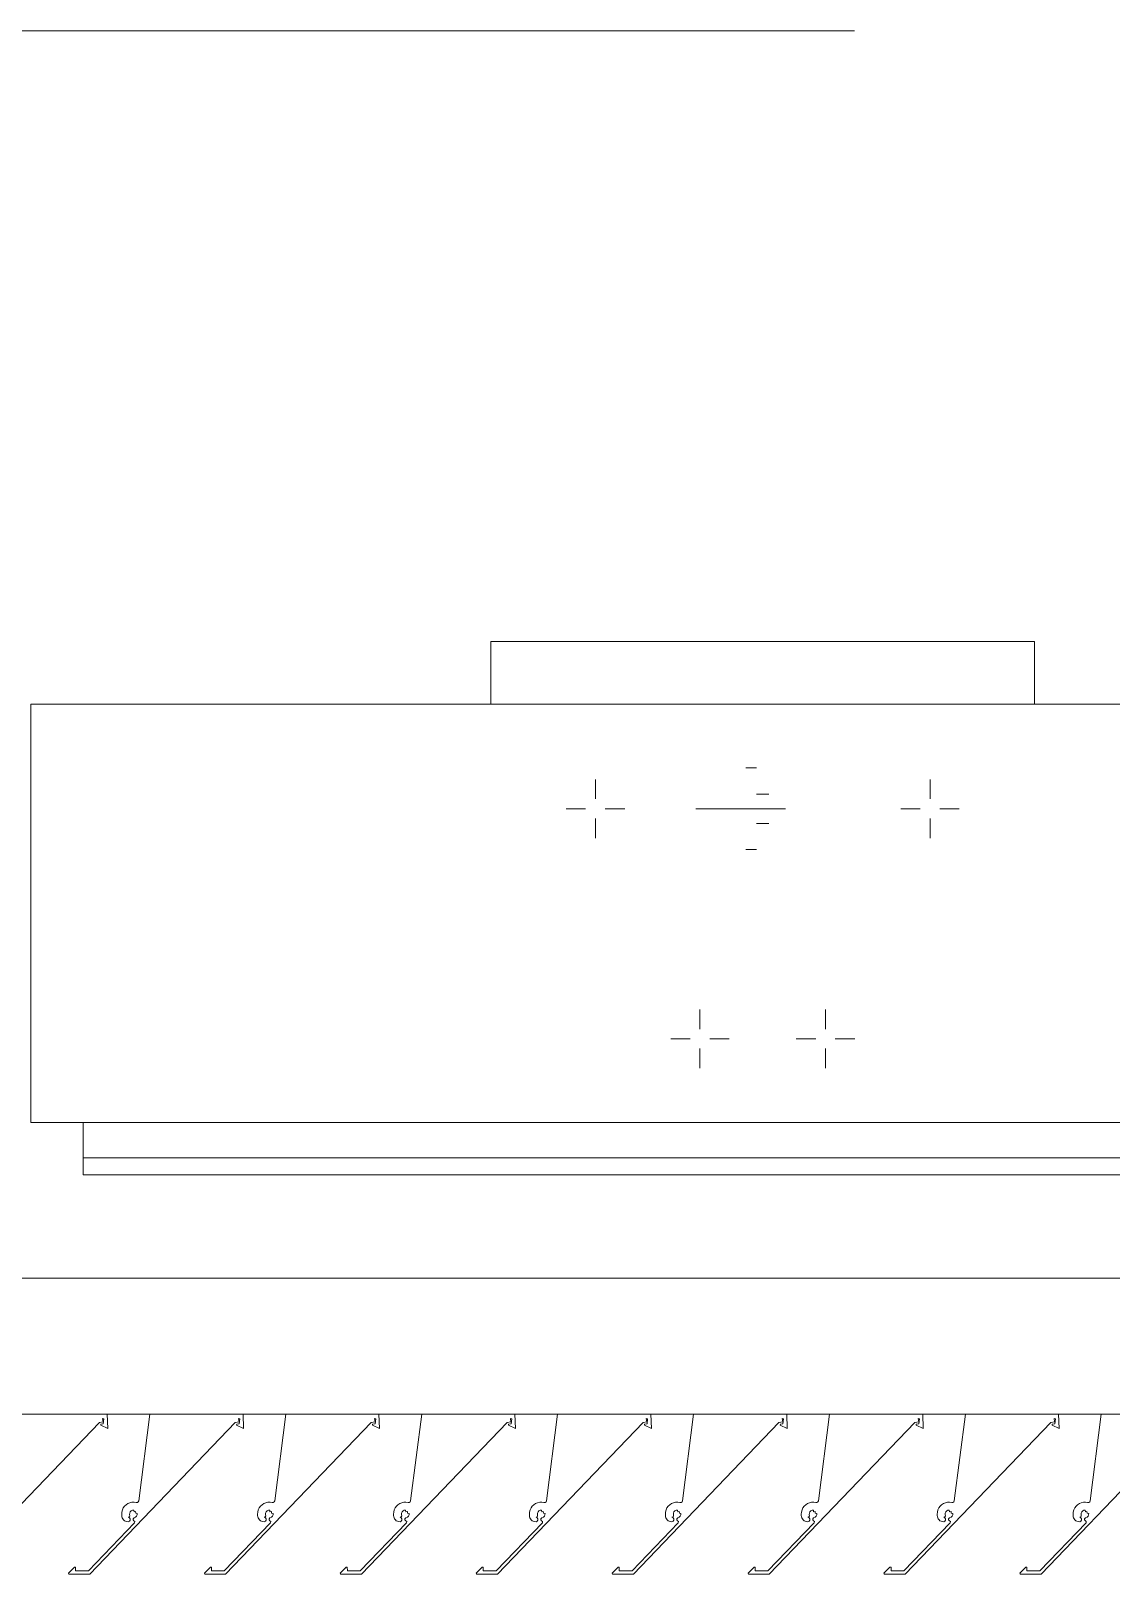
# Model space of a CAD drawing. Header units: millimetres. Extents: x -220592 to 404889, y -217665 to 38245.
# Drawn here: x 7748.34 to 7753.5, y -48111.6 to -48104.22 of the extents above; entities that cross this region are included whole.
import ezdxf

# ---------------------------------------------------------------- set-up
doc = ezdxf.new("R2010")
doc.units = ezdxf.units.MM
doc.linetypes.add('XKITLINE00', pattern=[0])
doc.linetypes.add('XKITLINE02', pattern=[4, 2, -2])
for name, color, linetype, lineweight in [('Bolt', 7, 'Continuous', 0), ('Part', 7, 'Continuous', 0), ('S-GRID', 7, 'Continuous', 0)]:
    doc.layers.add(name, color=color, linetype=linetype, lineweight=lineweight)

# ---------------------------------------------------------------- blocks, each defined once
blk = doc.blocks.new('*A15106')
at = {"layer": 'S-GRID', "color": 7, "linetype": 'XKITLINE00', "lineweight": 0}
blk.add_line((6.691073, 106), (14.628573, 106), dxfattribs=at)
blk = doc.blocks.new('*A15178')
at = {"layer": 'Part', "color": 7, "linetype": 'XKITLINE00', "lineweight": 0}
for p, q in [((10.939962, 100.780027), (10.939962, 100.530127)), ((10.939962, 100.610127), (39.739997, 100.610064)), ((10.939962, 100.530127), (39.739997, 100.530064))]:
    blk.add_line(p, q, dxfattribs=at)
blk = doc.blocks.new('*A15180')
at = {"layer": 'Part', "color": 7, "linetype": 'XKITLINE00', "lineweight": 0}
for p, q in [((40.030015, 102.780027), (10.690027, 102.780027)), ((10.690027, 100.780027), (10.690027, 102.780027)), ((40.030015, 100.780027), (10.690027, 100.780027))]:
    blk.add_line(p, q, dxfattribs=at)
blk = doc.blocks.new('*A15233')
at = {"layer": 'Part', "color": 7, "linetype": 'XKITLINE00', "lineweight": 0}
for p, q in [((13.617484, 99.345194), (12.921238, 98.620072)), ((13.156118, 98.970988), (13.209122, 99.384796)), ((13.636027, 99.348091), (13.617484, 99.345194)), ((13.623953, 99.332836), (13.624365, 99.337959)), ((13.624365, 99.337959), (13.636556, 99.338088)), ((13.633123, 99.365107), (13.636027, 99.348091)), ((13.639696, 99.363071), (13.633123, 99.365107)), ((13.636556, 99.338088), (13.639696, 99.363071)), ((13.654826, 99.384796), (13.65744, 99.317301)), ((13.65744, 99.317301), (13.623953, 99.332836)), ((13.149376, 98.962776), (13.153928, 98.965913)), ((13.153928, 98.965913), (13.156118, 98.970988)), ((13.074359, 98.906998), (13.075144, 98.917211)), ((13.074457, 98.900199), (13.074359, 98.906998)), ((13.075093, 98.894471), (13.074457, 98.900199)), ((13.076812, 98.88897), (13.075093, 98.894471)), ((13.075144, 98.917211), (13.077767, 98.927112)), ((13.077767, 98.927112), (13.08214, 98.936375)), ((13.08214, 98.936375), (13.088118, 98.944691)), ((13.088118, 98.944691), (13.095505, 98.951787)), ((13.095505, 98.951787), (13.104055, 98.957427)), ((13.104055, 98.957427), (13.113485, 98.961425)), ((13.110996, 98.89478), (13.106015, 98.89275)), ((13.106015, 98.89275), (13.111487, 98.889808)), ((13.113403, 98.899591), (13.110996, 98.89478)), ((13.112842, 98.912009), (13.112498, 98.905509)), ((13.112498, 98.905509), (13.113403, 98.899591)), ((13.11544, 98.917977), (13.112842, 98.912009)), ((13.113485, 98.961425), (13.123484, 98.963648)), ((13.119962, 98.922659), (13.11544, 98.917977)), ((13.125836, 98.925461), (13.119962, 98.922659)), ((13.123484, 98.963648), (13.13372, 98.964023)), ((13.13232, 98.92603), (13.125836, 98.925461)), ((13.133426, 98.918325), (13.13232, 98.92603)), ((13.133248, 98.889478), (13.140822, 98.892592)), ((13.140486, 98.919494), (13.133426, 98.918325)), ((13.13372, 98.964023), (13.143854, 98.962537)), ((13.14143, 98.912329), (13.140486, 98.919494)), ((13.140822, 98.892592), (13.145608, 98.897259)), ((13.14882, 98.910007), (13.14143, 98.912329)), ((13.143854, 98.962537), (13.149376, 98.962776)), ((13.145608, 98.897259), (13.148398, 98.903335)), ((13.148398, 98.903335), (13.14882, 98.910007)), ((12.914871, 98.635107), (13.136274, 98.866123)), ((13.079552, 98.8839), (13.076812, 98.88897)), ((13.08321, 98.879447), (13.079552, 98.8839)), ((13.087653, 98.875775), (13.08321, 98.879447)), ((13.092716, 98.873021), (13.087653, 98.875775)), ((13.098212, 98.871286), (13.092716, 98.873021)), ((13.105982, 98.87079), (13.098212, 98.871286)), ((13.111456, 98.87343), (13.105982, 98.87079)), ((13.114693, 98.878574), (13.111456, 98.87343)), ((13.111487, 98.889808), (13.114705, 98.884652)), ((13.114705, 98.884652), (13.114693, 98.878574)), ((13.128885, 98.879401), (13.129091, 98.885295)), ((13.132739, 98.874937), (13.128885, 98.879401)), ((13.129091, 98.885295), (13.133248, 98.889478)), ((13.137366, 98.871282), (13.132739, 98.874937)), ((13.136274, 98.866123), (13.137366, 98.871282)), ((12.819619, 98.625306), (12.848507, 98.653955)), ((12.822087, 98.620625), (12.819619, 98.625306)), ((12.921238, 98.620072), (12.822087, 98.620625)), ((12.848507, 98.653955), (12.853428, 98.65287)), ((12.853428, 98.65287), (12.853525, 98.63545)), ((12.853525, 98.63545), (12.914871, 98.635107))]:
    blk.add_line(p, q, dxfattribs=at)
blk = doc.blocks.new('*A15234')
at = {"layer": 'Part', "color": 7, "linetype": 'XKITLINE00', "lineweight": 0}
for p, q in [((12.967484, 99.345194), (12.271238, 98.620072)), ((12.506118, 98.970988), (12.559122, 99.384796)), ((12.986027, 99.348091), (12.967484, 99.345194)), ((12.973953, 99.332836), (12.974365, 99.337959)), ((12.974365, 99.337959), (12.986556, 99.338088)), ((12.983123, 99.365107), (12.986027, 99.348091)), ((12.989696, 99.363071), (12.983123, 99.365107)), ((12.986556, 99.338088), (12.989696, 99.363071)), ((13.004826, 99.384796), (13.00744, 99.317301)), ((13.00744, 99.317301), (12.973953, 99.332836)), ((12.499376, 98.962776), (12.503928, 98.965913)), ((12.503928, 98.965913), (12.506118, 98.970988)), ((12.424359, 98.906998), (12.425144, 98.917211)), ((12.424457, 98.900199), (12.424359, 98.906998)), ((12.425093, 98.894471), (12.424457, 98.900199)), ((12.426812, 98.88897), (12.425093, 98.894471)), ((12.425144, 98.917211), (12.427767, 98.927112)), ((12.427767, 98.927112), (12.43214, 98.936375)), ((12.43214, 98.936375), (12.438118, 98.944691)), ((12.438118, 98.944691), (12.445505, 98.951787)), ((12.445505, 98.951787), (12.454055, 98.957427)), ((12.454055, 98.957427), (12.463485, 98.961425)), ((12.460996, 98.89478), (12.456015, 98.89275)), ((12.456015, 98.89275), (12.461487, 98.889808)), ((12.463403, 98.899591), (12.460996, 98.89478)), ((12.462842, 98.912009), (12.462498, 98.905509)), ((12.462498, 98.905509), (12.463403, 98.899591)), ((12.46544, 98.917977), (12.462842, 98.912009)), ((12.463485, 98.961425), (12.473484, 98.963648)), ((12.469962, 98.922659), (12.46544, 98.917977)), ((12.475836, 98.925461), (12.469962, 98.922659)), ((12.473484, 98.963648), (12.48372, 98.964023)), ((12.48232, 98.92603), (12.475836, 98.925461)), ((12.483426, 98.918325), (12.48232, 98.92603)), ((12.483248, 98.889478), (12.490822, 98.892592)), ((12.490486, 98.919494), (12.483426, 98.918325)), ((12.48372, 98.964023), (12.493854, 98.962537)), ((12.49143, 98.912329), (12.490486, 98.919494)), ((12.490822, 98.892592), (12.495608, 98.897259)), ((12.49882, 98.910007), (12.49143, 98.912329)), ((12.493854, 98.962537), (12.499376, 98.962776)), ((12.495608, 98.897259), (12.498398, 98.903335)), ((12.498398, 98.903335), (12.49882, 98.910007)), ((12.264871, 98.635107), (12.486274, 98.866123)), ((12.429552, 98.8839), (12.426812, 98.88897)), ((12.43321, 98.879447), (12.429552, 98.8839)), ((12.437653, 98.875775), (12.43321, 98.879447)), ((12.442716, 98.873021), (12.437653, 98.875775)), ((12.448212, 98.871286), (12.442716, 98.873021)), ((12.455982, 98.87079), (12.448212, 98.871286)), ((12.461456, 98.87343), (12.455982, 98.87079)), ((12.464693, 98.878574), (12.461456, 98.87343)), ((12.461487, 98.889808), (12.464705, 98.884652)), ((12.464705, 98.884652), (12.464693, 98.878574)), ((12.478885, 98.879401), (12.479091, 98.885295)), ((12.482739, 98.874937), (12.478885, 98.879401)), ((12.479091, 98.885295), (12.483248, 98.889478)), ((12.487366, 98.871282), (12.482739, 98.874937)), ((12.486274, 98.866123), (12.487366, 98.871282)), ((12.169619, 98.625306), (12.198507, 98.653955)), ((12.172087, 98.620625), (12.169619, 98.625306)), ((12.271238, 98.620072), (12.172087, 98.620625)), ((12.198507, 98.653955), (12.203428, 98.65287)), ((12.203428, 98.65287), (12.203525, 98.63545)), ((12.203525, 98.63545), (12.264871, 98.635107))]:
    blk.add_line(p, q, dxfattribs=at)
blk = doc.blocks.new('*A15235')
at = {"layer": 'Part', "color": 7, "linetype": 'XKITLINE00', "lineweight": 0}
for p, q in [((12.317484, 99.345194), (11.621238, 98.620072)), ((11.856118, 98.970988), (11.909122, 99.384796)), ((12.336027, 99.348091), (12.317484, 99.345194)), ((12.323953, 99.332836), (12.324365, 99.337959)), ((12.324365, 99.337959), (12.336556, 99.338088)), ((12.333123, 99.365107), (12.336027, 99.348091)), ((12.339696, 99.363071), (12.333123, 99.365107)), ((12.336556, 99.338088), (12.339696, 99.363071)), ((12.354826, 99.384796), (12.35744, 99.317301)), ((12.35744, 99.317301), (12.323953, 99.332836)), ((11.849376, 98.962776), (11.853928, 98.965913)), ((11.853928, 98.965913), (11.856118, 98.970988)), ((11.774359, 98.906998), (11.775144, 98.917211)), ((11.774457, 98.900199), (11.774359, 98.906998)), ((11.775093, 98.894471), (11.774457, 98.900199)), ((11.776812, 98.88897), (11.775093, 98.894471)), ((11.775144, 98.917211), (11.777767, 98.927112)), ((11.777767, 98.927112), (11.78214, 98.936375)), ((11.78214, 98.936375), (11.788118, 98.944691)), ((11.788118, 98.944691), (11.795505, 98.951787)), ((11.795505, 98.951787), (11.804055, 98.957427)), ((11.804055, 98.957427), (11.813485, 98.961425)), ((11.810996, 98.89478), (11.806015, 98.89275)), ((11.806015, 98.89275), (11.811487, 98.889808)), ((11.813403, 98.899591), (11.810996, 98.89478)), ((11.812842, 98.912009), (11.812498, 98.905509)), ((11.812498, 98.905509), (11.813403, 98.899591)), ((11.81544, 98.917977), (11.812842, 98.912009)), ((11.813485, 98.961425), (11.823484, 98.963648)), ((11.819962, 98.922659), (11.81544, 98.917977)), ((11.825836, 98.925461), (11.819962, 98.922659)), ((11.823484, 98.963648), (11.83372, 98.964023)), ((11.83232, 98.92603), (11.825836, 98.925461)), ((11.833426, 98.918325), (11.83232, 98.92603)), ((11.833248, 98.889478), (11.840822, 98.892592)), ((11.840486, 98.919494), (11.833426, 98.918325)), ((11.83372, 98.964023), (11.843854, 98.962537)), ((11.84143, 98.912329), (11.840486, 98.919494)), ((11.840822, 98.892592), (11.845608, 98.897259)), ((11.84882, 98.910007), (11.84143, 98.912329)), ((11.843854, 98.962537), (11.849376, 98.962776)), ((11.845608, 98.897259), (11.848398, 98.903335)), ((11.848398, 98.903335), (11.84882, 98.910007)), ((11.614871, 98.635107), (11.836274, 98.866123)), ((11.779552, 98.8839), (11.776812, 98.88897)), ((11.78321, 98.879447), (11.779552, 98.8839)), ((11.787653, 98.875775), (11.78321, 98.879447)), ((11.792716, 98.873021), (11.787653, 98.875775)), ((11.798212, 98.871286), (11.792716, 98.873021)), ((11.805982, 98.87079), (11.798212, 98.871286)), ((11.811456, 98.87343), (11.805982, 98.87079)), ((11.814693, 98.878574), (11.811456, 98.87343)), ((11.811487, 98.889808), (11.814705, 98.884652)), ((11.814705, 98.884652), (11.814693, 98.878574)), ((11.828885, 98.879401), (11.829091, 98.885295)), ((11.832739, 98.874937), (11.828885, 98.879401)), ((11.829091, 98.885295), (11.833248, 98.889478)), ((11.837366, 98.871282), (11.832739, 98.874937)), ((11.836274, 98.866123), (11.837366, 98.871282)), ((11.519619, 98.625306), (11.548507, 98.653955)), ((11.522087, 98.620625), (11.519619, 98.625306)), ((11.621238, 98.620072), (11.522087, 98.620625)), ((11.548507, 98.653955), (11.553428, 98.65287)), ((11.553428, 98.65287), (11.553525, 98.63545)), ((11.553525, 98.63545), (11.614871, 98.635107))]:
    blk.add_line(p, q, dxfattribs=at)
blk = doc.blocks.new('*A15236')
at = {"layer": 'Part', "color": 7, "linetype": 'XKITLINE00', "lineweight": 0}
for p, q in [((11.667484, 99.345194), (10.971238, 98.620072)), ((11.206118, 98.970988), (11.259122, 99.384796)), ((11.686027, 99.348091), (11.667484, 99.345194)), ((11.673953, 99.332836), (11.674365, 99.337959)), ((11.674365, 99.337959), (11.686556, 99.338088)), ((11.683123, 99.365107), (11.686027, 99.348091)), ((11.689696, 99.363071), (11.683123, 99.365107)), ((11.686556, 99.338088), (11.689696, 99.363071)), ((11.704826, 99.384796), (11.70744, 99.317301)), ((11.70744, 99.317301), (11.673953, 99.332836)), ((11.199376, 98.962776), (11.203928, 98.965913)), ((11.203928, 98.965913), (11.206118, 98.970988)), ((11.124359, 98.906998), (11.125144, 98.917211)), ((11.124457, 98.900199), (11.124359, 98.906998)), ((11.125093, 98.894471), (11.124457, 98.900199)), ((11.126812, 98.88897), (11.125093, 98.894471)), ((11.125144, 98.917211), (11.127767, 98.927112)), ((11.127767, 98.927112), (11.13214, 98.936375)), ((11.13214, 98.936375), (11.138118, 98.944691)), ((11.138118, 98.944691), (11.145505, 98.951787)), ((11.145505, 98.951787), (11.154055, 98.957427)), ((11.154055, 98.957427), (11.163485, 98.961425)), ((11.160996, 98.89478), (11.156015, 98.89275)), ((11.156015, 98.89275), (11.161487, 98.889808)), ((11.163403, 98.899591), (11.160996, 98.89478)), ((11.162842, 98.912009), (11.162498, 98.905509)), ((11.162498, 98.905509), (11.163403, 98.899591)), ((11.16544, 98.917977), (11.162842, 98.912009)), ((11.163485, 98.961425), (11.173484, 98.963648)), ((11.169962, 98.922659), (11.16544, 98.917977)), ((11.175836, 98.925461), (11.169962, 98.922659)), ((11.173484, 98.963648), (11.18372, 98.964023)), ((11.18232, 98.92603), (11.175836, 98.925461)), ((11.183426, 98.918325), (11.18232, 98.92603)), ((11.183248, 98.889478), (11.190822, 98.892592)), ((11.190486, 98.919494), (11.183426, 98.918325)), ((11.18372, 98.964023), (11.193854, 98.962537)), ((11.19143, 98.912329), (11.190486, 98.919494)), ((11.190822, 98.892592), (11.195608, 98.897259)), ((11.19882, 98.910007), (11.19143, 98.912329)), ((11.193854, 98.962537), (11.199376, 98.962776)), ((11.195608, 98.897259), (11.198398, 98.903335)), ((11.198398, 98.903335), (11.19882, 98.910007)), ((10.964871, 98.635107), (11.186274, 98.866123)), ((11.129552, 98.8839), (11.126812, 98.88897)), ((11.13321, 98.879447), (11.129552, 98.8839)), ((11.137653, 98.875775), (11.13321, 98.879447)), ((11.142716, 98.873021), (11.137653, 98.875775)), ((11.148212, 98.871286), (11.142716, 98.873021)), ((11.155982, 98.87079), (11.148212, 98.871286)), ((11.161456, 98.87343), (11.155982, 98.87079)), ((11.164693, 98.878574), (11.161456, 98.87343)), ((11.161487, 98.889808), (11.164705, 98.884652)), ((11.164705, 98.884652), (11.164693, 98.878574)), ((11.178885, 98.879401), (11.179091, 98.885295)), ((11.182739, 98.874937), (11.178885, 98.879401)), ((11.179091, 98.885295), (11.183248, 98.889478)), ((11.187366, 98.871282), (11.182739, 98.874937)), ((11.186274, 98.866123), (11.187366, 98.871282)), ((10.869619, 98.625306), (10.898507, 98.653955)), ((10.872087, 98.620625), (10.869619, 98.625306)), ((10.971238, 98.620072), (10.872087, 98.620625)), ((10.898507, 98.653955), (10.903428, 98.65287)), ((10.903428, 98.65287), (10.903525, 98.63545)), ((10.903525, 98.63545), (10.964871, 98.635107))]:
    blk.add_line(p, q, dxfattribs=at)
blk = doc.blocks.new('*A15237')
at = {"layer": 'Part', "color": 7, "linetype": 'XKITLINE00', "lineweight": 0}
for p, q in [((11.017484, 99.345194), (10.321238, 98.620072)), ((10.556118, 98.970988), (10.609122, 99.384796)), ((11.036027, 99.348091), (11.017484, 99.345194)), ((11.023953, 99.332836), (11.024365, 99.337959)), ((11.024365, 99.337959), (11.036556, 99.338088)), ((11.033123, 99.365107), (11.036027, 99.348091)), ((11.039696, 99.363071), (11.033123, 99.365107)), ((11.036556, 99.338088), (11.039696, 99.363071)), ((11.054826, 99.384796), (11.05744, 99.317301)), ((11.05744, 99.317301), (11.023953, 99.332836)), ((10.549376, 98.962776), (10.553928, 98.965913)), ((10.553928, 98.965913), (10.556118, 98.970988)), ((10.474359, 98.906998), (10.475144, 98.917211)), ((10.474457, 98.900199), (10.474359, 98.906998)), ((10.475093, 98.894471), (10.474457, 98.900199)), ((10.476812, 98.88897), (10.475093, 98.894471)), ((10.475144, 98.917211), (10.477767, 98.927112)), ((10.477767, 98.927112), (10.48214, 98.936375)), ((10.48214, 98.936375), (10.488118, 98.944691)), ((10.488118, 98.944691), (10.495505, 98.951787)), ((10.495505, 98.951787), (10.504055, 98.957427)), ((10.504055, 98.957427), (10.513485, 98.961425)), ((10.510996, 98.89478), (10.506015, 98.89275)), ((10.506015, 98.89275), (10.511487, 98.889808)), ((10.513403, 98.899591), (10.510996, 98.89478)), ((10.512842, 98.912009), (10.512498, 98.905509)), ((10.512498, 98.905509), (10.513403, 98.899591)), ((10.51544, 98.917977), (10.512842, 98.912009)), ((10.513485, 98.961425), (10.523484, 98.963648)), ((10.519962, 98.922659), (10.51544, 98.917977)), ((10.525836, 98.925461), (10.519962, 98.922659)), ((10.523484, 98.963648), (10.53372, 98.964023)), ((10.53232, 98.92603), (10.525836, 98.925461)), ((10.533426, 98.918325), (10.53232, 98.92603)), ((10.533248, 98.889478), (10.540822, 98.892592)), ((10.540486, 98.919494), (10.533426, 98.918325)), ((10.53372, 98.964023), (10.543854, 98.962537)), ((10.54143, 98.912329), (10.540486, 98.919494)), ((10.540822, 98.892592), (10.545608, 98.897259)), ((10.54882, 98.910007), (10.54143, 98.912329)), ((10.543854, 98.962537), (10.549376, 98.962776)), ((10.545608, 98.897259), (10.548398, 98.903335)), ((10.548398, 98.903335), (10.54882, 98.910007)), ((10.314871, 98.635107), (10.536274, 98.866123)), ((10.479552, 98.8839), (10.476812, 98.88897)), ((10.48321, 98.879447), (10.479552, 98.8839)), ((10.487653, 98.875775), (10.48321, 98.879447)), ((10.492716, 98.873021), (10.487653, 98.875775)), ((10.498212, 98.871286), (10.492716, 98.873021)), ((10.505982, 98.87079), (10.498212, 98.871286)), ((10.511456, 98.87343), (10.505982, 98.87079)), ((10.514693, 98.878574), (10.511456, 98.87343)), ((10.511487, 98.889808), (10.514705, 98.884652)), ((10.514705, 98.884652), (10.514693, 98.878574)), ((10.528885, 98.879401), (10.529091, 98.885295)), ((10.532739, 98.874937), (10.528885, 98.879401)), ((10.529091, 98.885295), (10.533248, 98.889478)), ((10.537366, 98.871282), (10.532739, 98.874937)), ((10.536274, 98.866123), (10.537366, 98.871282)), ((10.219619, 98.625306), (10.248507, 98.653955)), ((10.222087, 98.620625), (10.219619, 98.625306)), ((10.321238, 98.620072), (10.222087, 98.620625)), ((10.248507, 98.653955), (10.253428, 98.65287)), ((10.253428, 98.65287), (10.253525, 98.63545)), ((10.253525, 98.63545), (10.314871, 98.635107))]:
    blk.add_line(p, q, dxfattribs=at)
blk = doc.blocks.new('*A15278')
at = {"layer": 'Part', "color": 7, "linetype": 'XKITLINE00', "lineweight": 0}
for p, q in [((15.4899, 103.080064), (12.8899, 103.080064)), ((12.8899, 103.080064), (12.8899, 102.780027)), ((15.4899, 102.780027), (15.4899, 103.080064))]:
    blk.add_line(p, q, dxfattribs=at)
blk = doc.blocks.new('*A15279')
at = {"layer": 'Bolt', "color": 7, "linetype": 'XKITLINE02', "lineweight": 0}
for p, q in [((14.1599, 102.475064), (14.1099, 102.475064)), ((14.2199, 102.350064), (14.1599, 102.350064)), ((14.2991, 102.280064), (13.8699, 102.280064)), ((14.2199, 102.210064), (14.1599, 102.210064)), ((14.1599, 102.085064), (14.1099, 102.085064))]:
    blk.add_line(p, q, dxfattribs=at)
blk = doc.blocks.new('*A15280')
at = {"layer": 'Bolt', "color": 7, "linetype": 'XKITLINE00', "lineweight": 0}
for p, q in [((13.3899, 102.420064), (13.3899, 102.326824)), ((14.9899, 102.420064), (14.9899, 102.326824)), ((13.2499, 102.280064), (13.34314, 102.280064)), ((13.3899, 102.140064), (13.3899, 102.233304)), ((13.5299, 102.280064), (13.43666, 102.280064)), ((14.8499, 102.280064), (14.94314, 102.280064)), ((14.9899, 102.140064), (14.9899, 102.233304)), ((15.1299, 102.280064), (15.03666, 102.280064))]:
    blk.add_line(p, q, dxfattribs=at)
blk = doc.blocks.new('*A15281')
at = {"layer": 'Bolt', "color": 7, "linetype": 'XKITLINE00', "lineweight": 0}
for p, q in [((13.8899, 101.320062), (13.8899, 101.226822)), ((14.4899, 101.320062), (14.4899, 101.226822)), ((13.7499, 101.180062), (13.84314, 101.180062)), ((14.0299, 101.180062), (13.93666, 101.180062)), ((14.3499, 101.180062), (14.44314, 101.180062)), ((14.6299, 101.180062), (14.53666, 101.180062)), ((13.8899, 101.040062), (13.8899, 101.133302)), ((14.4899, 101.040062), (14.4899, 101.133302))]:
    blk.add_line(p, q, dxfattribs=at)
blk = doc.blocks.new('*A15284')
at = {"layer": 'Part', "color": 7, "linetype": 'XKITLINE00', "lineweight": 0}
for p, q in [((16.217484, 99.345194), (15.521238, 98.620072)), ((15.756118, 98.970988), (15.809122, 99.384796)), ((16.236027, 99.348091), (16.217484, 99.345194)), ((16.223953, 99.332836), (16.224365, 99.337959)), ((16.224365, 99.337959), (16.236556, 99.338088)), ((16.233123, 99.365107), (16.236027, 99.348091)), ((16.239696, 99.363071), (16.233123, 99.365107)), ((16.236556, 99.338088), (16.239696, 99.363071)), ((16.25483, 99.384682), (16.25744, 99.317301)), ((16.25744, 99.317301), (16.223953, 99.332836)), ((15.749376, 98.962776), (15.753928, 98.965913)), ((15.753928, 98.965913), (15.756118, 98.970988)), ((15.674359, 98.906998), (15.675144, 98.917211)), ((15.674457, 98.900199), (15.674359, 98.906998)), ((15.675093, 98.894471), (15.674457, 98.900199)), ((15.676812, 98.88897), (15.675093, 98.894471)), ((15.675144, 98.917211), (15.677767, 98.927112)), ((15.677767, 98.927112), (15.68214, 98.936375)), ((15.68214, 98.936375), (15.688118, 98.944691)), ((15.688118, 98.944691), (15.695505, 98.951787)), ((15.695505, 98.951787), (15.704055, 98.957427)), ((15.704055, 98.957427), (15.713485, 98.961425)), ((15.710996, 98.89478), (15.706015, 98.89275)), ((15.706015, 98.89275), (15.711487, 98.889808)), ((15.713403, 98.899591), (15.710996, 98.89478)), ((15.712842, 98.912009), (15.712498, 98.905509)), ((15.712498, 98.905509), (15.713403, 98.899591)), ((15.71544, 98.917977), (15.712842, 98.912009)), ((15.713485, 98.961425), (15.723484, 98.963648)), ((15.719962, 98.922659), (15.71544, 98.917977)), ((15.725836, 98.925461), (15.719962, 98.922659)), ((15.723484, 98.963648), (15.73372, 98.964023)), ((15.73232, 98.92603), (15.725836, 98.925461)), ((15.733426, 98.918325), (15.73232, 98.92603)), ((15.733248, 98.889478), (15.740822, 98.892592)), ((15.740486, 98.919494), (15.733426, 98.918325)), ((15.73372, 98.964023), (15.743854, 98.962537)), ((15.74143, 98.912329), (15.740486, 98.919494)), ((15.740822, 98.892592), (15.745608, 98.897259)), ((15.74882, 98.910007), (15.74143, 98.912329)), ((15.743854, 98.962537), (15.749376, 98.962776)), ((15.745608, 98.897259), (15.748398, 98.903335)), ((15.748398, 98.903335), (15.74882, 98.910007)), ((15.514871, 98.635107), (15.736274, 98.866123)), ((15.679552, 98.8839), (15.676812, 98.88897)), ((15.68321, 98.879447), (15.679552, 98.8839)), ((15.687653, 98.875775), (15.68321, 98.879447)), ((15.692716, 98.873021), (15.687653, 98.875775)), ((15.698212, 98.871286), (15.692716, 98.873021)), ((15.705982, 98.87079), (15.698212, 98.871286)), ((15.711456, 98.87343), (15.705982, 98.87079)), ((15.714693, 98.878574), (15.711456, 98.87343)), ((15.711487, 98.889808), (15.714705, 98.884652)), ((15.714705, 98.884652), (15.714693, 98.878574)), ((15.728885, 98.879401), (15.729091, 98.885295)), ((15.732739, 98.874937), (15.728885, 98.879401)), ((15.729091, 98.885295), (15.733248, 98.889478)), ((15.737366, 98.871282), (15.732739, 98.874937)), ((15.736274, 98.866123), (15.737366, 98.871282)), ((15.419619, 98.625306), (15.448507, 98.653955)), ((15.422087, 98.620625), (15.419619, 98.625306)), ((15.521238, 98.620072), (15.422087, 98.620625)), ((15.448507, 98.653955), (15.453428, 98.65287)), ((15.453428, 98.65287), (15.453525, 98.63545)), ((15.453525, 98.63545), (15.514871, 98.635107))]:
    blk.add_line(p, q, dxfattribs=at)
blk = doc.blocks.new('*A15285')
at = {"layer": 'Part', "color": 7, "linetype": 'XKITLINE00', "lineweight": 0}
for p, q in [((16.25483, 100.034796), (6.044744, 100.034796)), ((6.044744, 99.384796), (6.044744, 100.034796)), ((16.25483, 99.384796), (16.25483, 100.034796)), ((16.25483, 99.384796), (6.044744, 99.384796))]:
    blk.add_line(p, q, dxfattribs=at)
blk = doc.blocks.new('*A15286')
at = {"layer": 'Part', "color": 7, "linetype": 'XKITLINE00', "lineweight": 0}
for p, q in [((15.567484, 99.345194), (14.871238, 98.620072)), ((15.106118, 98.970988), (15.159122, 99.384796)), ((15.586027, 99.348091), (15.567484, 99.345194)), ((15.573953, 99.332836), (15.574365, 99.337959)), ((15.574365, 99.337959), (15.586556, 99.338088)), ((15.583123, 99.365107), (15.586027, 99.348091)), ((15.589696, 99.363071), (15.583123, 99.365107)), ((15.586556, 99.338088), (15.589696, 99.363071)), ((15.604826, 99.384796), (15.60744, 99.317301)), ((15.60744, 99.317301), (15.573953, 99.332836)), ((15.099376, 98.962776), (15.103928, 98.965913)), ((15.103928, 98.965913), (15.106118, 98.970988)), ((15.024359, 98.906998), (15.025144, 98.917211)), ((15.024457, 98.900199), (15.024359, 98.906998)), ((15.025093, 98.894471), (15.024457, 98.900199)), ((15.026812, 98.88897), (15.025093, 98.894471)), ((15.025144, 98.917211), (15.027767, 98.927112)), ((15.027767, 98.927112), (15.03214, 98.936375)), ((15.03214, 98.936375), (15.038118, 98.944691)), ((15.038118, 98.944691), (15.045505, 98.951787)), ((15.045505, 98.951787), (15.054055, 98.957427)), ((15.054055, 98.957427), (15.063485, 98.961425)), ((15.060996, 98.89478), (15.056015, 98.89275)), ((15.056015, 98.89275), (15.061487, 98.889808)), ((15.063403, 98.899591), (15.060996, 98.89478)), ((15.062842, 98.912009), (15.062498, 98.905509)), ((15.062498, 98.905509), (15.063403, 98.899591)), ((15.06544, 98.917977), (15.062842, 98.912009)), ((15.063485, 98.961425), (15.073484, 98.963648)), ((15.069962, 98.922659), (15.06544, 98.917977)), ((15.075836, 98.925461), (15.069962, 98.922659)), ((15.073484, 98.963648), (15.08372, 98.964023)), ((15.08232, 98.92603), (15.075836, 98.925461)), ((15.083426, 98.918325), (15.08232, 98.92603)), ((15.083248, 98.889478), (15.090822, 98.892592)), ((15.090486, 98.919494), (15.083426, 98.918325)), ((15.08372, 98.964023), (15.093854, 98.962537)), ((15.09143, 98.912329), (15.090486, 98.919494)), ((15.090822, 98.892592), (15.095608, 98.897259)), ((15.09882, 98.910007), (15.09143, 98.912329)), ((15.093854, 98.962537), (15.099376, 98.962776)), ((15.095608, 98.897259), (15.098398, 98.903335)), ((15.098398, 98.903335), (15.09882, 98.910007)), ((14.864871, 98.635107), (15.086274, 98.866123)), ((15.029552, 98.8839), (15.026812, 98.88897)), ((15.03321, 98.879447), (15.029552, 98.8839)), ((15.037653, 98.875775), (15.03321, 98.879447)), ((15.042716, 98.873021), (15.037653, 98.875775)), ((15.048212, 98.871286), (15.042716, 98.873021)), ((15.055982, 98.87079), (15.048212, 98.871286)), ((15.061456, 98.87343), (15.055982, 98.87079)), ((15.064693, 98.878574), (15.061456, 98.87343)), ((15.061487, 98.889808), (15.064705, 98.884652)), ((15.064705, 98.884652), (15.064693, 98.878574)), ((15.078885, 98.879401), (15.079091, 98.885295)), ((15.082739, 98.874937), (15.078885, 98.879401)), ((15.079091, 98.885295), (15.083248, 98.889478)), ((15.087366, 98.871282), (15.082739, 98.874937)), ((15.086274, 98.866123), (15.087366, 98.871282)), ((14.769619, 98.625306), (14.798507, 98.653955)), ((14.772087, 98.620625), (14.769619, 98.625306)), ((14.871238, 98.620072), (14.772087, 98.620625)), ((14.798507, 98.653955), (14.803428, 98.65287)), ((14.803428, 98.65287), (14.803525, 98.63545)), ((14.803525, 98.63545), (14.864871, 98.635107))]:
    blk.add_line(p, q, dxfattribs=at)
blk = doc.blocks.new('*A15287')
at = {"layer": 'Part', "color": 7, "linetype": 'XKITLINE00', "lineweight": 0}
for p, q in [((14.917484, 99.345194), (14.221238, 98.620072)), ((14.456118, 98.970988), (14.509122, 99.384796)), ((14.936027, 99.348091), (14.917484, 99.345194)), ((14.923953, 99.332836), (14.924365, 99.337959)), ((14.924365, 99.337959), (14.936556, 99.338088)), ((14.933123, 99.365107), (14.936027, 99.348091)), ((14.939696, 99.363071), (14.933123, 99.365107)), ((14.936556, 99.338088), (14.939696, 99.363071)), ((14.954826, 99.384796), (14.95744, 99.317301)), ((14.95744, 99.317301), (14.923953, 99.332836)), ((14.449376, 98.962776), (14.453928, 98.965913)), ((14.453928, 98.965913), (14.456118, 98.970988)), ((14.374359, 98.906998), (14.375144, 98.917211)), ((14.374457, 98.900199), (14.374359, 98.906998)), ((14.375093, 98.894471), (14.374457, 98.900199)), ((14.376812, 98.88897), (14.375093, 98.894471)), ((14.375144, 98.917211), (14.377767, 98.927112)), ((14.377767, 98.927112), (14.38214, 98.936375)), ((14.38214, 98.936375), (14.388118, 98.944691)), ((14.388118, 98.944691), (14.395505, 98.951787)), ((14.395505, 98.951787), (14.404055, 98.957427)), ((14.404055, 98.957427), (14.413485, 98.961425)), ((14.410996, 98.89478), (14.406015, 98.89275)), ((14.406015, 98.89275), (14.411487, 98.889808)), ((14.413403, 98.899591), (14.410996, 98.89478)), ((14.412842, 98.912009), (14.412498, 98.905509)), ((14.412498, 98.905509), (14.413403, 98.899591)), ((14.41544, 98.917977), (14.412842, 98.912009)), ((14.413485, 98.961425), (14.423484, 98.963648)), ((14.419962, 98.922659), (14.41544, 98.917977)), ((14.425836, 98.925461), (14.419962, 98.922659)), ((14.423484, 98.963648), (14.43372, 98.964023)), ((14.43232, 98.92603), (14.425836, 98.925461)), ((14.433426, 98.918325), (14.43232, 98.92603)), ((14.433248, 98.889478), (14.440822, 98.892592)), ((14.440486, 98.919494), (14.433426, 98.918325)), ((14.43372, 98.964023), (14.443854, 98.962537)), ((14.44143, 98.912329), (14.440486, 98.919494)), ((14.440822, 98.892592), (14.445608, 98.897259)), ((14.44882, 98.910007), (14.44143, 98.912329)), ((14.443854, 98.962537), (14.449376, 98.962776)), ((14.445608, 98.897259), (14.448398, 98.903335)), ((14.448398, 98.903335), (14.44882, 98.910007)), ((14.214871, 98.635107), (14.436274, 98.866123)), ((14.379552, 98.8839), (14.376812, 98.88897)), ((14.38321, 98.879447), (14.379552, 98.8839)), ((14.387653, 98.875775), (14.38321, 98.879447)), ((14.392716, 98.873021), (14.387653, 98.875775)), ((14.398212, 98.871286), (14.392716, 98.873021)), ((14.405982, 98.87079), (14.398212, 98.871286)), ((14.411456, 98.87343), (14.405982, 98.87079)), ((14.414693, 98.878574), (14.411456, 98.87343)), ((14.411487, 98.889808), (14.414705, 98.884652)), ((14.414705, 98.884652), (14.414693, 98.878574)), ((14.428885, 98.879401), (14.429091, 98.885295)), ((14.432739, 98.874937), (14.428885, 98.879401)), ((14.429091, 98.885295), (14.433248, 98.889478)), ((14.437366, 98.871282), (14.432739, 98.874937)), ((14.436274, 98.866123), (14.437366, 98.871282)), ((14.119619, 98.625306), (14.148507, 98.653955)), ((14.122087, 98.620625), (14.119619, 98.625306)), ((14.221238, 98.620072), (14.122087, 98.620625)), ((14.148507, 98.653955), (14.153428, 98.65287)), ((14.153428, 98.65287), (14.153525, 98.63545)), ((14.153525, 98.63545), (14.214871, 98.635107))]:
    blk.add_line(p, q, dxfattribs=at)
blk = doc.blocks.new('*A15288')
at = {"layer": 'Part', "color": 7, "linetype": 'XKITLINE00', "lineweight": 0}
for p, q in [((14.267484, 99.345194), (13.571238, 98.620072)), ((13.806118, 98.970988), (13.859122, 99.384796)), ((14.286027, 99.348091), (14.267484, 99.345194)), ((14.273953, 99.332836), (14.274365, 99.337959)), ((14.274365, 99.337959), (14.286556, 99.338088)), ((14.283123, 99.365107), (14.286027, 99.348091)), ((14.289696, 99.363071), (14.283123, 99.365107)), ((14.286556, 99.338088), (14.289696, 99.363071)), ((14.304826, 99.384796), (14.30744, 99.317301)), ((14.30744, 99.317301), (14.273953, 99.332836)), ((13.799376, 98.962776), (13.803928, 98.965913)), ((13.803928, 98.965913), (13.806118, 98.970988)), ((13.724359, 98.906998), (13.725144, 98.917211)), ((13.724457, 98.900199), (13.724359, 98.906998)), ((13.725093, 98.894471), (13.724457, 98.900199)), ((13.726812, 98.88897), (13.725093, 98.894471)), ((13.725144, 98.917211), (13.727767, 98.927112)), ((13.727767, 98.927112), (13.73214, 98.936375)), ((13.73214, 98.936375), (13.738118, 98.944691)), ((13.738118, 98.944691), (13.745505, 98.951787)), ((13.745505, 98.951787), (13.754055, 98.957427)), ((13.754055, 98.957427), (13.763485, 98.961425)), ((13.760996, 98.89478), (13.756015, 98.89275)), ((13.756015, 98.89275), (13.761487, 98.889808)), ((13.763403, 98.899591), (13.760996, 98.89478)), ((13.762842, 98.912009), (13.762498, 98.905509)), ((13.762498, 98.905509), (13.763403, 98.899591)), ((13.76544, 98.917977), (13.762842, 98.912009)), ((13.763485, 98.961425), (13.773484, 98.963648)), ((13.769962, 98.922659), (13.76544, 98.917977)), ((13.775836, 98.925461), (13.769962, 98.922659)), ((13.773484, 98.963648), (13.78372, 98.964023)), ((13.78232, 98.92603), (13.775836, 98.925461)), ((13.783426, 98.918325), (13.78232, 98.92603)), ((13.783248, 98.889478), (13.790822, 98.892592)), ((13.790486, 98.919494), (13.783426, 98.918325)), ((13.78372, 98.964023), (13.793854, 98.962537)), ((13.79143, 98.912329), (13.790486, 98.919494)), ((13.790822, 98.892592), (13.795608, 98.897259)), ((13.79882, 98.910007), (13.79143, 98.912329)), ((13.793854, 98.962537), (13.799376, 98.962776)), ((13.795608, 98.897259), (13.798398, 98.903335)), ((13.798398, 98.903335), (13.79882, 98.910007)), ((13.564871, 98.635107), (13.786274, 98.866123)), ((13.729552, 98.8839), (13.726812, 98.88897)), ((13.73321, 98.879447), (13.729552, 98.8839)), ((13.737653, 98.875775), (13.73321, 98.879447)), ((13.742716, 98.873021), (13.737653, 98.875775)), ((13.748212, 98.871286), (13.742716, 98.873021)), ((13.755982, 98.87079), (13.748212, 98.871286)), ((13.761456, 98.87343), (13.755982, 98.87079)), ((13.764693, 98.878574), (13.761456, 98.87343)), ((13.761487, 98.889808), (13.764705, 98.884652)), ((13.764705, 98.884652), (13.764693, 98.878574)), ((13.778885, 98.879401), (13.779091, 98.885295)), ((13.782739, 98.874937), (13.778885, 98.879401)), ((13.779091, 98.885295), (13.783248, 98.889478)), ((13.787366, 98.871282), (13.782739, 98.874937)), ((13.786274, 98.866123), (13.787366, 98.871282)), ((13.469619, 98.625306), (13.498507, 98.653955)), ((13.472087, 98.620625), (13.469619, 98.625306)), ((13.571238, 98.620072), (13.472087, 98.620625)), ((13.498507, 98.653955), (13.503428, 98.65287)), ((13.503428, 98.65287), (13.503525, 98.63545)), ((13.503525, 98.63545), (13.564871, 98.635107))]:
    blk.add_line(p, q, dxfattribs=at)

msp = doc.modelspace()

# ---------------------------------------------------------------- block references
at = {"color": 7, "lineweight": 0}
for name in ['*A15106', '*A15278', '*A15180', '*A15279', '*A15280', '*A15281', '*A15178', '*A15285', '*A15237', '*A15236', '*A15235', '*A15234', '*A15233', '*A15288', '*A15287', '*A15286', '*A15284']:
    msp.add_blockref(name, (7737.6457, -48210.2152), dxfattribs=at)

doc.saveas('drawing.dxf')
